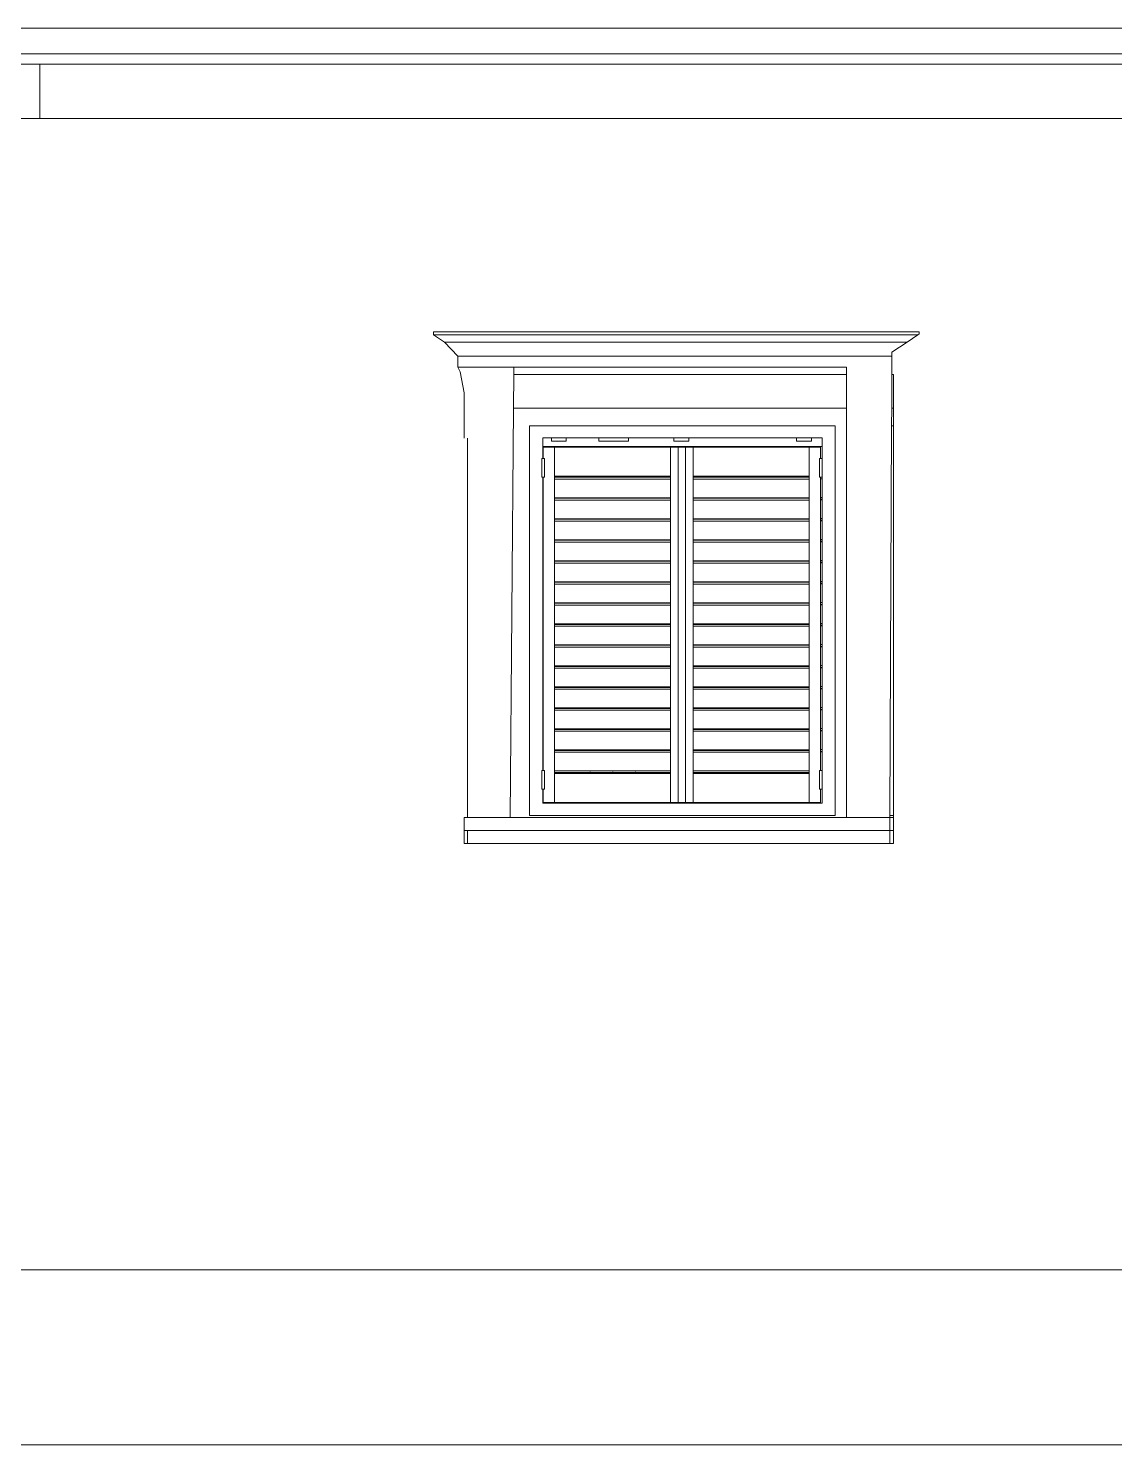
# Model space of a CAD drawing. Header units: inches. Extents: x 16.2 to 49.2, y 7.1 to 20.7.
# Drawn here: x 40.248 to 42.798, y 15.09 to 18.412 of the extents above; entities that cross this region are included whole.
import ezdxf

# ---------------------------------------------------------------- set-up
doc = ezdxf.new("R2010")
doc.units = ezdxf.units.IN
doc.header["$MEASUREMENT"] = 0
doc.layers.add('0inne_gulv', color=252, linetype='Continuous', lineweight=13)

# ---------------------------------------------------------------- blocks, each defined once
blk = doc.blocks.new('DEREK SMALL HOUSE rs')
for p, q in [((-7.2475, 0.7954), (2.212, 0.7954)), ((2.212, 0.7355), (-7.2475, 0.7355)), ((-5.8961, 0.7115), (-5.9494, 0.7115)), ((-5.8961, 0.5837), (-5.8961, 0.7115)), ((1.8259, 0.7115), (-5.8961, 0.7115)), ((-5.8961, 0.5837), (-5.9494, 0.5837)), ((1.8259, 0.5837), (-5.8961, 0.5837)), ((-3.8324, 0.0837), (-4.9723, 0.0837)), ((-4.9723, 0.0837), (-4.9723, 0.0766)), ((-4.9723, 0.0766), (-3.8355, 0.0766)), ((-4.9723, 0.0766), (-4.9462, 0.0596)), ((-3.8606, 0.0596), (-3.8355, 0.0766)), ((-3.8355, 0.0766), (-3.8324, 0.0786)), ((-3.8324, 0.0786), (-3.8324, 0.0837)), ((-4.9462, 0.0596), (-3.8606, 0.0596)), ((-4.9147, 0.0268), (-4.9462, 0.0596)), ((-3.8962, 0.0356), (-3.8606, 0.0596)), ((-3.8962, 0.0268), (-3.8962, 0.0356)), ((-4.9147, 0.0268), (-3.8962, 0.0268)), ((-4.9147, 0.0268), (-4.9147, 0.001)), ((-4.9147, 0.001), (-4.9095, -0.01)), ((-4.9147, 0.001), (-4.7833, 0.001)), ((-4.7833, 0.001), (-4.7834, -0.0163)), ((-4.7833, 0.001), (-4.0028, 0.001)), ((-4.0028, 0.001), (-4.0028, -0.0163)), ((-3.8962, 0.0268), (-3.8964, -0.0163)), ((-4.9095, -0.01), (-4.9003, -0.0597)), ((-4.7834, -0.0163), (-4.7841, -0.0955)), ((-4.0028, -0.0163), (-4.7834, -0.0163)), ((-4.0028, -0.0163), (-4.0028, -0.0955)), ((-3.8968, -0.0955), (-3.8964, -0.0163)), ((-3.8922, -0.0163), (-3.8964, -0.0163)), ((-3.8922, -0.0955), (-3.8922, -0.0163)), ((-4.9003, -0.0597), (-4.9003, -0.1661)), ((-4.7841, -0.0955), (-4.7923, -1.0551)), ((-4.7841, -0.0955), (-4.0028, -0.0955)), ((-4.0028, -1.0551), (-4.0028, -0.0955)), ((-3.897, -0.1365), (-3.8968, -0.0955)), ((-3.8922, -0.0955), (-3.8968, -0.0955)), ((-3.8922, -0.1365), (-3.8922, -0.0955)), ((-4.7471, -0.1365), (-4.7471, -1.0509)), ((-4.0295, -0.1365), (-4.7471, -0.1365)), ((-4.7151, -0.1649), (-4.6954, -0.1649)), ((-4.7151, -0.1649), (-4.7151, -0.1852)), ((-4.6606, -0.1649), (-4.6954, -0.1649)), ((-4.6954, -0.1726), (-4.6954, -0.1649)), ((-4.6606, -0.1649), (-4.5837, -0.1649)), ((-4.6606, -0.1649), (-4.6606, -0.1726)), ((-4.5837, -0.1649), (-4.5144, -0.1649)), ((-4.5837, -0.1726), (-4.5837, -0.1649)), ((-4.5144, -0.1649), (-4.4078, -0.1649)), ((-4.5144, -0.1726), (-4.5144, -0.1649)), ((-4.3729, -0.1649), (-4.4078, -0.1649)), ((-4.4078, -0.1726), (-4.4078, -0.1649)), ((-4.3729, -0.1649), (-4.1202, -0.1649)), ((-4.3729, -0.1649), (-4.3729, -0.1726)), ((-4.0853, -0.1649), (-4.1202, -0.1649)), ((-4.1202, -0.1726), (-4.1202, -0.1649)), ((-4.0853, -0.1649), (-4.0602, -0.1649)), ((-4.0853, -0.1649), (-4.0853, -0.1726)), ((-4.0602, -0.1852), (-4.0602, -0.1649)), ((-4.0295, -1.0509), (-4.0295, -0.1365)), ((-3.897, -0.1365), (-3.9012, -1.0509)), ((-3.897, -0.1365), (-3.8922, -0.1365)), ((-3.8922, -1.0509), (-3.8922, -0.1365)), ((-4.8922, -1.0551), (-4.8922, -0.1661)), ((-4.7151, -0.1852), (-4.7151, -0.2134)), ((-4.715, -0.1852), (-4.7151, -0.1852)), ((-4.6882, -0.1852), (-4.715, -0.1852)), ((-4.715, -0.1852), (-4.715, -0.1866)), ((-4.6882, -0.1866), (-4.715, -0.1866)), ((-4.715, -0.1866), (-4.715, -0.2134)), ((-4.6606, -0.1726), (-4.6954, -0.1726)), ((-4.6882, -0.1852), (-4.6882, -0.1866)), ((-4.6882, -0.1852), (-4.4161, -0.1852)), ((-4.4161, -0.1866), (-4.6882, -0.1866)), ((-4.6882, -0.1866), (-4.6882, -0.2549)), ((-4.5837, -0.1726), (-4.5144, -0.1726)), ((-4.3893, -0.1852), (-4.4161, -0.1852)), ((-4.4161, -0.1852), (-4.4161, -0.1866)), ((-4.4161, -0.1866), (-4.4161, -0.2549)), ((-4.3975, -0.1866), (-4.4161, -0.1866)), ((-4.3729, -0.1726), (-4.4078, -0.1726)), ((-4.3975, -1.0202), (-4.3975, -0.1866)), ((-4.3893, -0.1866), (-4.3975, -0.1866)), ((-4.3893, -0.1852), (-4.3893, -0.1866)), ((-4.3625, -0.1852), (-4.3893, -0.1852)), ((-4.3893, -0.1866), (-4.381, -0.1866)), ((-4.381, -1.0202), (-4.381, -0.1866)), ((-4.3625, -0.1866), (-4.381, -0.1866)), ((-4.3625, -0.1852), (-4.3625, -0.1866)), ((-4.3625, -0.1852), (-4.0903, -0.1852)), ((-4.0903, -0.1866), (-4.3625, -0.1866)), ((-4.3625, -0.1866), (-4.3625, -0.2549)), ((-4.0853, -0.1726), (-4.1202, -0.1726)), ((-4.0635, -0.1852), (-4.0903, -0.1852)), ((-4.0903, -0.1852), (-4.0903, -0.1866)), ((-4.0635, -0.1866), (-4.0903, -0.1866)), ((-4.0903, -0.1866), (-4.0903, -0.2549)), ((-4.0635, -0.1852), (-4.0635, -0.1866)), ((-4.0602, -0.1852), (-4.0635, -0.1852)), ((-4.0635, -0.2134), (-4.0635, -0.1866)), ((-4.0602, -0.2134), (-4.0602, -0.1852)), ((-4.7178, -0.2134), (-4.7178, -0.2569)), ((-4.7178, -0.2134), (-4.7151, -0.2134)), ((-4.715, -0.2134), (-4.7151, -0.2134)), ((-4.715, -0.2134), (-4.7116, -0.2134)), ((-4.7116, -0.2134), (-4.7116, -0.2569)), ((-4.0664, -0.2134), (-4.0664, -0.2569)), ((-4.0635, -0.2134), (-4.0664, -0.2134)), ((-4.0635, -0.2134), (-4.0602, -0.2134)), ((-4.0602, -0.2134), (-4.0602, -0.2563)), ((-4.7151, -0.2569), (-4.7178, -0.2569)), ((-4.7151, -0.2569), (-4.715, -0.2569)), ((-4.7151, -0.2569), (-4.7151, -0.2575)), ((-4.7151, -0.2575), (-4.715, -0.2575)), ((-4.7151, -0.2575), (-4.7151, -0.261)), ((-4.7151, -0.261), (-4.715, -0.261)), ((-4.7151, -0.261), (-4.7151, -0.3051)), ((-4.715, -0.2569), (-4.715, -0.2575)), ((-4.715, -0.2569), (-4.7116, -0.2569)), ((-4.715, -0.2575), (-4.715, -0.261)), ((-4.715, -0.261), (-4.715, -0.3051)), ((-4.6882, -0.2563), (-4.6882, -0.2549)), ((-4.6882, -0.2549), (-4.4161, -0.2549)), ((-4.6882, -0.2575), (-4.6882, -0.2563)), ((-4.6882, -0.2563), (-4.6045, -0.2563)), ((-4.6882, -0.2575), (-4.6045, -0.2575)), ((-4.6882, -0.2616), (-4.6882, -0.2575)), ((-4.4161, -0.2616), (-4.6882, -0.2616)), ((-4.6882, -0.3057), (-4.6882, -0.2616)), ((-4.6045, -0.2563), (-4.6045, -0.2575)), ((-4.6045, -0.2563), (-4.5512, -0.2563)), ((-4.5512, -0.2575), (-4.6045, -0.2575)), ((-4.6045, -0.2576), (-4.6045, -0.2577)), ((-4.5512, -0.2563), (-4.5512, -0.2575)), ((-4.5512, -0.2563), (-4.498, -0.2563)), ((-4.498, -0.2575), (-4.5512, -0.2575)), ((-4.5512, -0.2576), (-4.5512, -0.2577)), ((-4.498, -0.2563), (-4.498, -0.2575)), ((-4.498, -0.2563), (-4.4161, -0.2563)), ((-4.498, -0.2575), (-4.4161, -0.2575)), ((-4.498, -0.2576), (-4.498, -0.2577)), ((-4.4161, -0.2549), (-4.4161, -0.2563)), ((-4.4161, -0.2563), (-4.4161, -0.2575)), ((-4.4161, -0.2575), (-4.4161, -0.2616)), ((-4.4161, -0.2616), (-4.4161, -0.3057)), ((-4.3625, -0.2563), (-4.3625, -0.2549)), ((-4.3625, -0.2549), (-4.0903, -0.2549)), ((-4.3625, -0.2563), (-4.0903, -0.2563)), ((-4.3625, -0.2575), (-4.3625, -0.2563)), ((-4.0903, -0.2575), (-4.3625, -0.2575)), ((-4.3625, -0.2616), (-4.3625, -0.2575)), ((-4.0903, -0.2616), (-4.3625, -0.2616)), ((-4.3625, -0.3057), (-4.3625, -0.2616)), ((-4.0903, -0.2549), (-4.0903, -0.2563)), ((-4.0903, -0.2563), (-4.0903, -0.2575)), ((-4.0903, -0.2575), (-4.0903, -0.2616)), ((-4.0903, -0.2616), (-4.0903, -0.3057)), ((-4.0635, -0.2569), (-4.0664, -0.2569)), ((-4.0635, -0.2575), (-4.0635, -0.2569)), ((-4.0602, -0.2569), (-4.0635, -0.2569)), ((-4.0635, -0.2575), (-4.0602, -0.2575)), ((-4.0635, -0.261), (-4.0635, -0.2575)), ((-4.0635, -0.261), (-4.0602, -0.261)), ((-4.0635, -0.3051), (-4.0635, -0.261)), ((-4.0602, -0.2563), (-4.0606, -0.2563)), ((-4.0602, -0.2563), (-4.0602, -0.2569)), ((-4.0602, -0.2575), (-4.0602, -0.2569)), ((-4.0602, -0.261), (-4.0602, -0.2575)), ((-4.0602, -0.3051), (-4.0602, -0.261)), ((-4.7151, -0.3051), (-4.715, -0.3051)), ((-4.7151, -0.3051), (-4.7151, -0.3091)), ((-4.7151, -0.3091), (-4.715, -0.3091)), ((-4.7151, -0.3091), (-4.7151, -0.3102)), ((-4.7151, -0.3102), (-4.715, -0.3102)), ((-4.7151, -0.3102), (-4.7151, -0.3543)), ((-4.715, -0.3051), (-4.715, -0.3091)), ((-4.715, -0.3091), (-4.715, -0.3102)), ((-4.715, -0.3102), (-4.715, -0.3543)), ((-4.4161, -0.3057), (-4.6882, -0.3057)), ((-4.6882, -0.3068), (-4.6882, -0.3057)), ((-4.4161, -0.3068), (-4.6882, -0.3068)), ((-4.6882, -0.3109), (-4.6882, -0.3068)), ((-4.4161, -0.3109), (-4.6882, -0.3109)), ((-4.6882, -0.3549), (-4.6882, -0.3109)), ((-4.4161, -0.3068), (-4.4161, -0.3057)), ((-4.4161, -0.3068), (-4.4161, -0.3109)), ((-4.4161, -0.3109), (-4.4161, -0.3549)), ((-4.0903, -0.3057), (-4.3625, -0.3057)), ((-4.3625, -0.3068), (-4.3625, -0.3057)), ((-4.0903, -0.3068), (-4.3625, -0.3068)), ((-4.3625, -0.3109), (-4.3625, -0.3068)), ((-4.0903, -0.3109), (-4.3625, -0.3109)), ((-4.3625, -0.3549), (-4.3625, -0.3109)), ((-4.0903, -0.3068), (-4.0903, -0.3057)), ((-4.0903, -0.3068), (-4.0903, -0.3109)), ((-4.0903, -0.3109), (-4.0903, -0.3549)), ((-4.0635, -0.3051), (-4.0602, -0.3051)), ((-4.0635, -0.3091), (-4.0635, -0.3051)), ((-4.0635, -0.3091), (-4.0602, -0.3091)), ((-4.0635, -0.3102), (-4.0635, -0.3091)), ((-4.0635, -0.3102), (-4.0602, -0.3102)), ((-4.0635, -0.3543), (-4.0635, -0.3102)), ((-4.0602, -0.3091), (-4.0602, -0.3051)), ((-4.0602, -0.3102), (-4.0602, -0.3091)), ((-4.0602, -0.3543), (-4.0602, -0.3102)), ((-4.7151, -0.3543), (-4.715, -0.3543)), ((-4.7151, -0.3543), (-4.7151, -0.3584)), ((-4.7151, -0.3584), (-4.715, -0.3584)), ((-4.7151, -0.3584), (-4.7151, -0.3595)), ((-4.7151, -0.3595), (-4.715, -0.3595)), ((-4.7151, -0.3595), (-4.7151, -0.4036)), ((-4.715, -0.3543), (-4.715, -0.3584)), ((-4.715, -0.3584), (-4.715, -0.3595)), ((-4.715, -0.3595), (-4.715, -0.4036)), ((-4.4161, -0.3549), (-4.6882, -0.3549)), ((-4.6882, -0.356), (-4.6882, -0.3549)), ((-4.4161, -0.356), (-4.6882, -0.356)), ((-4.6882, -0.3601), (-4.6882, -0.356)), ((-4.4161, -0.3601), (-4.6882, -0.3601)), ((-4.6882, -0.4042), (-4.6882, -0.3601)), ((-4.4161, -0.356), (-4.4161, -0.3549)), ((-4.4161, -0.356), (-4.4161, -0.3601)), ((-4.4161, -0.3601), (-4.4161, -0.4042)), ((-4.0903, -0.3549), (-4.3625, -0.3549)), ((-4.3625, -0.356), (-4.3625, -0.3549)), ((-4.0903, -0.356), (-4.3625, -0.356)), ((-4.3625, -0.3601), (-4.3625, -0.356)), ((-4.0903, -0.3601), (-4.3625, -0.3601)), ((-4.3625, -0.4042), (-4.3625, -0.3601)), ((-4.0903, -0.356), (-4.0903, -0.3549)), ((-4.0903, -0.356), (-4.0903, -0.3601)), ((-4.0903, -0.3601), (-4.0903, -0.4042)), ((-4.0635, -0.3543), (-4.0602, -0.3543)), ((-4.0635, -0.3584), (-4.0635, -0.3543)), ((-4.0635, -0.3584), (-4.0602, -0.3584)), ((-4.0635, -0.3595), (-4.0635, -0.3584)), ((-4.0635, -0.3595), (-4.0602, -0.3595)), ((-4.0635, -0.4036), (-4.0635, -0.3595)), ((-4.0602, -0.3584), (-4.0602, -0.3543)), ((-4.0602, -0.3595), (-4.0602, -0.3584)), ((-4.0602, -0.4036), (-4.0602, -0.3595)), ((-4.7151, -0.4036), (-4.715, -0.4036)), ((-4.7151, -0.4036), (-4.7151, -0.4077)), ((-4.7151, -0.4077), (-4.715, -0.4077)), ((-4.7151, -0.4077), (-4.7151, -0.4088)), ((-4.7151, -0.4088), (-4.715, -0.4088)), ((-4.7151, -0.4088), (-4.7151, -0.4528)), ((-4.715, -0.4036), (-4.715, -0.4077)), ((-4.715, -0.4077), (-4.715, -0.4088)), ((-4.715, -0.4088), (-4.715, -0.4528)), ((-4.4161, -0.4042), (-4.6882, -0.4042)), ((-4.6882, -0.4053), (-4.6882, -0.4042)), ((-4.4161, -0.4053), (-4.6882, -0.4053)), ((-4.6882, -0.4094), (-4.6882, -0.4053)), ((-4.4161, -0.4094), (-4.6882, -0.4094)), ((-4.6882, -0.4535), (-4.6882, -0.4094)), ((-4.4161, -0.4053), (-4.4161, -0.4042)), ((-4.4161, -0.4053), (-4.4161, -0.4094)), ((-4.4161, -0.4094), (-4.4161, -0.4535)), ((-4.0903, -0.4042), (-4.3625, -0.4042)), ((-4.3625, -0.4053), (-4.3625, -0.4042)), ((-4.0903, -0.4053), (-4.3625, -0.4053)), ((-4.3625, -0.4094), (-4.3625, -0.4053)), ((-4.0903, -0.4094), (-4.3625, -0.4094)), ((-4.3625, -0.4535), (-4.3625, -0.4094)), ((-4.0903, -0.4053), (-4.0903, -0.4042)), ((-4.0903, -0.4053), (-4.0903, -0.4094)), ((-4.0903, -0.4094), (-4.0903, -0.4535)), ((-4.0635, -0.4036), (-4.0602, -0.4036)), ((-4.0635, -0.4077), (-4.0635, -0.4036)), ((-4.0635, -0.4077), (-4.0602, -0.4077)), ((-4.0635, -0.4088), (-4.0635, -0.4077)), ((-4.0635, -0.4088), (-4.0602, -0.4088)), ((-4.0635, -0.4528), (-4.0635, -0.4088)), ((-4.0602, -0.4077), (-4.0602, -0.4036)), ((-4.0602, -0.4088), (-4.0602, -0.4077)), ((-4.0602, -0.4528), (-4.0602, -0.4088)), ((-4.7151, -0.4528), (-4.715, -0.4528)), ((-4.7151, -0.4528), (-4.7151, -0.4569)), ((-4.7151, -0.4569), (-4.715, -0.4569)), ((-4.7151, -0.4569), (-4.7151, -0.458)), ((-4.7151, -0.458), (-4.715, -0.458)), ((-4.7151, -0.458), (-4.7151, -0.5021)), ((-4.715, -0.4528), (-4.715, -0.4569)), ((-4.715, -0.4569), (-4.715, -0.458)), ((-4.715, -0.458), (-4.715, -0.5021)), ((-4.4161, -0.4535), (-4.6882, -0.4535)), ((-4.6882, -0.4546), (-4.6882, -0.4535)), ((-4.4161, -0.4546), (-4.6882, -0.4546)), ((-4.6882, -0.4586), (-4.6882, -0.4546)), ((-4.4161, -0.4586), (-4.6882, -0.4586)), ((-4.6882, -0.5027), (-4.6882, -0.4586)), ((-4.4161, -0.4546), (-4.4161, -0.4535)), ((-4.4161, -0.4546), (-4.4161, -0.4586)), ((-4.4161, -0.4586), (-4.4161, -0.5027)), ((-4.0903, -0.4535), (-4.3625, -0.4535)), ((-4.3625, -0.4546), (-4.3625, -0.4535)), ((-4.0903, -0.4546), (-4.3625, -0.4546)), ((-4.3625, -0.4586), (-4.3625, -0.4546)), ((-4.0903, -0.4586), (-4.3625, -0.4586)), ((-4.3625, -0.5027), (-4.3625, -0.4586)), ((-4.0903, -0.4546), (-4.0903, -0.4535)), ((-4.0903, -0.4546), (-4.0903, -0.4586)), ((-4.0903, -0.4586), (-4.0903, -0.5027)), ((-4.0635, -0.4528), (-4.0602, -0.4528)), ((-4.0635, -0.4569), (-4.0635, -0.4528)), ((-4.0635, -0.4569), (-4.0602, -0.4569)), ((-4.0635, -0.458), (-4.0635, -0.4569)), ((-4.0635, -0.458), (-4.0602, -0.458)), ((-4.0635, -0.5021), (-4.0635, -0.458)), ((-4.0602, -0.4569), (-4.0602, -0.4528)), ((-4.0602, -0.458), (-4.0602, -0.4569)), ((-4.0602, -0.5021), (-4.0602, -0.458)), ((-4.7151, -0.5021), (-4.715, -0.5021)), ((-4.7151, -0.5021), (-4.7151, -0.5062)), ((-4.7151, -0.5062), (-4.715, -0.5062)), ((-4.7151, -0.5062), (-4.7151, -0.5073)), ((-4.7151, -0.5073), (-4.715, -0.5073)), ((-4.7151, -0.5073), (-4.7151, -0.5514)), ((-4.715, -0.5021), (-4.715, -0.5062)), ((-4.715, -0.5062), (-4.715, -0.5073)), ((-4.715, -0.5073), (-4.715, -0.5514)), ((-4.4161, -0.5027), (-4.6882, -0.5027)), ((-4.6882, -0.5038), (-4.6882, -0.5027)), ((-4.4161, -0.5038), (-4.6882, -0.5038)), ((-4.6882, -0.5079), (-4.6882, -0.5038)), ((-4.4161, -0.5079), (-4.6882, -0.5079)), ((-4.6882, -0.552), (-4.6882, -0.5079)), ((-4.4161, -0.5038), (-4.4161, -0.5027)), ((-4.4161, -0.5038), (-4.4161, -0.5079)), ((-4.4161, -0.5079), (-4.4161, -0.552)), ((-4.0903, -0.5027), (-4.3625, -0.5027)), ((-4.3625, -0.5038), (-4.3625, -0.5027)), ((-4.0903, -0.5038), (-4.3625, -0.5038)), ((-4.3625, -0.5079), (-4.3625, -0.5038)), ((-4.0903, -0.5079), (-4.3625, -0.5079)), ((-4.3625, -0.552), (-4.3625, -0.5079)), ((-4.0903, -0.5038), (-4.0903, -0.5027)), ((-4.0903, -0.5038), (-4.0903, -0.5079)), ((-4.0903, -0.5079), (-4.0903, -0.552)), ((-4.0635, -0.5021), (-4.0602, -0.5021)), ((-4.0635, -0.5062), (-4.0635, -0.5021)), ((-4.0635, -0.5062), (-4.0602, -0.5062)), ((-4.0635, -0.5073), (-4.0635, -0.5062)), ((-4.0635, -0.5073), (-4.0602, -0.5073)), ((-4.0635, -0.5514), (-4.0635, -0.5073)), ((-4.0602, -0.5062), (-4.0602, -0.5021)), ((-4.0602, -0.5073), (-4.0602, -0.5062)), ((-4.0602, -0.5514), (-4.0602, -0.5073)), ((-4.7151, -0.5514), (-4.715, -0.5514)), ((-4.7151, -0.5514), (-4.7151, -0.5555)), ((-4.7151, -0.5555), (-4.715, -0.5555)), ((-4.7151, -0.5555), (-4.7151, -0.5566)), ((-4.7151, -0.5566), (-4.715, -0.5566)), ((-4.7151, -0.5566), (-4.7151, -0.6006)), ((-4.715, -0.5514), (-4.715, -0.5555)), ((-4.715, -0.5555), (-4.715, -0.5566)), ((-4.715, -0.5566), (-4.715, -0.6006)), ((-4.4161, -0.552), (-4.6882, -0.552)), ((-4.6882, -0.5531), (-4.6882, -0.552)), ((-4.4161, -0.5531), (-4.6882, -0.5531)), ((-4.6882, -0.5572), (-4.6882, -0.5531)), ((-4.4161, -0.5572), (-4.6882, -0.5572)), ((-4.6882, -0.6013), (-4.6882, -0.5572)), ((-4.4161, -0.5531), (-4.4161, -0.552)), ((-4.4161, -0.5531), (-4.4161, -0.5572)), ((-4.4161, -0.5572), (-4.4161, -0.6013)), ((-4.0903, -0.552), (-4.3625, -0.552)), ((-4.3625, -0.5531), (-4.3625, -0.552)), ((-4.0903, -0.5531), (-4.3625, -0.5531)), ((-4.3625, -0.5572), (-4.3625, -0.5531)), ((-4.0903, -0.5572), (-4.3625, -0.5572)), ((-4.3625, -0.6013), (-4.3625, -0.5572)), ((-4.0903, -0.5531), (-4.0903, -0.552)), ((-4.0903, -0.5531), (-4.0903, -0.5572)), ((-4.0903, -0.5572), (-4.0903, -0.6013)), ((-4.0635, -0.5514), (-4.0602, -0.5514)), ((-4.0635, -0.5555), (-4.0635, -0.5514)), ((-4.0635, -0.5555), (-4.0602, -0.5555)), ((-4.0635, -0.5566), (-4.0635, -0.5555)), ((-4.0635, -0.5566), (-4.0602, -0.5566)), ((-4.0635, -0.6006), (-4.0635, -0.5566)), ((-4.0602, -0.5555), (-4.0602, -0.5514)), ((-4.0602, -0.5566), (-4.0602, -0.5555)), ((-4.0602, -0.6006), (-4.0602, -0.5566)), ((-4.7151, -0.6006), (-4.715, -0.6006)), ((-4.7151, -0.6006), (-4.7151, -0.6047)), ((-4.7151, -0.6047), (-4.715, -0.6047)), ((-4.7151, -0.6047), (-4.7151, -0.6058)), ((-4.7151, -0.6058), (-4.715, -0.6058)), ((-4.7151, -0.6058), (-4.7151, -0.6499)), ((-4.715, -0.6006), (-4.715, -0.6047)), ((-4.715, -0.6047), (-4.715, -0.6058)), ((-4.715, -0.6058), (-4.715, -0.6499)), ((-4.4161, -0.6013), (-4.6882, -0.6013)), ((-4.6882, -0.6024), (-4.6882, -0.6013)), ((-4.4161, -0.6024), (-4.6882, -0.6024)), ((-4.6882, -0.6064), (-4.6882, -0.6024)), ((-4.4161, -0.6064), (-4.6882, -0.6064)), ((-4.6882, -0.6505), (-4.6882, -0.6064)), ((-4.4161, -0.6024), (-4.4161, -0.6013)), ((-4.4161, -0.6024), (-4.4161, -0.6064)), ((-4.4161, -0.6064), (-4.4161, -0.6505)), ((-4.0903, -0.6013), (-4.3625, -0.6013)), ((-4.3625, -0.6024), (-4.3625, -0.6013)), ((-4.0903, -0.6024), (-4.3625, -0.6024)), ((-4.3625, -0.6064), (-4.3625, -0.6024)), ((-4.0903, -0.6064), (-4.3625, -0.6064)), ((-4.3625, -0.6505), (-4.3625, -0.6064)), ((-4.0903, -0.6024), (-4.0903, -0.6013)), ((-4.0903, -0.6024), (-4.0903, -0.6064)), ((-4.0903, -0.6064), (-4.0903, -0.6505)), ((-4.0635, -0.6006), (-4.0602, -0.6006)), ((-4.0635, -0.6047), (-4.0635, -0.6006)), ((-4.0635, -0.6047), (-4.0602, -0.6047)), ((-4.0635, -0.6058), (-4.0635, -0.6047)), ((-4.0635, -0.6058), (-4.0602, -0.6058)), ((-4.0635, -0.6499), (-4.0635, -0.6058)), ((-4.0602, -0.6047), (-4.0602, -0.6006)), ((-4.0602, -0.6058), (-4.0602, -0.6047)), ((-4.0602, -0.6499), (-4.0602, -0.6058)), ((-4.7151, -0.6499), (-4.715, -0.6499)), ((-4.7151, -0.6499), (-4.7151, -0.654)), ((-4.7151, -0.654), (-4.715, -0.654)), ((-4.7151, -0.654), (-4.7151, -0.6551)), ((-4.7151, -0.6551), (-4.715, -0.6551)), ((-4.7151, -0.6551), (-4.7151, -0.6992)), ((-4.715, -0.6499), (-4.715, -0.654)), ((-4.715, -0.654), (-4.715, -0.6551)), ((-4.715, -0.6551), (-4.715, -0.6992)), ((-4.4161, -0.6505), (-4.6882, -0.6505)), ((-4.6882, -0.6516), (-4.6882, -0.6505)), ((-4.4161, -0.6516), (-4.6882, -0.6516)), ((-4.6882, -0.6557), (-4.6882, -0.6516)), ((-4.4161, -0.6557), (-4.6882, -0.6557)), ((-4.6882, -0.6998), (-4.6882, -0.6557)), ((-4.4161, -0.6516), (-4.4161, -0.6505)), ((-4.4161, -0.6516), (-4.4161, -0.6557)), ((-4.4161, -0.6557), (-4.4161, -0.6998)), ((-4.0903, -0.6505), (-4.3625, -0.6505)), ((-4.3625, -0.6516), (-4.3625, -0.6505)), ((-4.0903, -0.6516), (-4.3625, -0.6516)), ((-4.3625, -0.6557), (-4.3625, -0.6516)), ((-4.0903, -0.6557), (-4.3625, -0.6557)), ((-4.3625, -0.6998), (-4.3625, -0.6557)), ((-4.0903, -0.6516), (-4.0903, -0.6505)), ((-4.0903, -0.6516), (-4.0903, -0.6557)), ((-4.0903, -0.6557), (-4.0903, -0.6998)), ((-4.0635, -0.6499), (-4.0602, -0.6499)), ((-4.0635, -0.654), (-4.0635, -0.6499)), ((-4.0635, -0.654), (-4.0602, -0.654)), ((-4.0635, -0.6551), (-4.0635, -0.654)), ((-4.0635, -0.6551), (-4.0602, -0.6551)), ((-4.0635, -0.6992), (-4.0635, -0.6551)), ((-4.0602, -0.654), (-4.0602, -0.6499)), ((-4.0602, -0.6551), (-4.0602, -0.654)), ((-4.0602, -0.6992), (-4.0602, -0.6551)), ((-4.7151, -0.6992), (-4.715, -0.6992)), ((-4.7151, -0.6992), (-4.7151, -0.7033)), ((-4.7151, -0.7033), (-4.715, -0.7033)), ((-4.7151, -0.7033), (-4.7151, -0.7044)), ((-4.7151, -0.7044), (-4.715, -0.7044)), ((-4.7151, -0.7044), (-4.7151, -0.7484)), ((-4.715, -0.6992), (-4.715, -0.7033)), ((-4.715, -0.7033), (-4.715, -0.7044)), ((-4.715, -0.7044), (-4.715, -0.7484)), ((-4.4161, -0.6998), (-4.6882, -0.6998)), ((-4.6882, -0.7009), (-4.6882, -0.6998)), ((-4.4161, -0.7009), (-4.6882, -0.7009)), ((-4.6882, -0.705), (-4.6882, -0.7009)), ((-4.4161, -0.705), (-4.6882, -0.705)), ((-4.6882, -0.7491), (-4.6882, -0.705)), ((-4.4161, -0.7009), (-4.4161, -0.6998)), ((-4.4161, -0.7009), (-4.4161, -0.705)), ((-4.4161, -0.705), (-4.4161, -0.7491)), ((-4.0903, -0.6998), (-4.3625, -0.6998)), ((-4.3625, -0.7009), (-4.3625, -0.6998)), ((-4.0903, -0.7009), (-4.3625, -0.7009)), ((-4.3625, -0.705), (-4.3625, -0.7009)), ((-4.0903, -0.705), (-4.3625, -0.705)), ((-4.3625, -0.7491), (-4.3625, -0.705)), ((-4.0903, -0.7009), (-4.0903, -0.6998)), ((-4.0903, -0.7009), (-4.0903, -0.705)), ((-4.0903, -0.705), (-4.0903, -0.7491)), ((-4.0635, -0.6992), (-4.0602, -0.6992)), ((-4.0635, -0.7033), (-4.0635, -0.6992)), ((-4.0635, -0.7033), (-4.0602, -0.7033)), ((-4.0635, -0.7044), (-4.0635, -0.7033)), ((-4.0635, -0.7044), (-4.0602, -0.7044)), ((-4.0635, -0.7484), (-4.0635, -0.7044)), ((-4.0602, -0.7033), (-4.0602, -0.6992)), ((-4.0602, -0.7044), (-4.0602, -0.7033)), ((-4.0602, -0.7484), (-4.0602, -0.7044)), ((-4.7151, -0.7484), (-4.715, -0.7484)), ((-4.7151, -0.7484), (-4.7151, -0.7525)), ((-4.7151, -0.7525), (-4.715, -0.7525)), ((-4.7151, -0.7525), (-4.7151, -0.7536)), ((-4.7151, -0.7536), (-4.715, -0.7536)), ((-4.7151, -0.7536), (-4.7151, -0.7977)), ((-4.715, -0.7484), (-4.715, -0.7525)), ((-4.715, -0.7525), (-4.715, -0.7536)), ((-4.715, -0.7536), (-4.715, -0.7977)), ((-4.4161, -0.7491), (-4.6882, -0.7491)), ((-4.6882, -0.7502), (-4.6882, -0.7491)), ((-4.4161, -0.7502), (-4.6882, -0.7502)), ((-4.6882, -0.7542), (-4.6882, -0.7502)), ((-4.4161, -0.7542), (-4.6882, -0.7542)), ((-4.6882, -0.7983), (-4.6882, -0.7542)), ((-4.4161, -0.7502), (-4.4161, -0.7491)), ((-4.4161, -0.7502), (-4.4161, -0.7542)), ((-4.4161, -0.7542), (-4.4161, -0.7983)), ((-4.0903, -0.7491), (-4.3625, -0.7491)), ((-4.3625, -0.7502), (-4.3625, -0.7491)), ((-4.0903, -0.7502), (-4.3625, -0.7502)), ((-4.3625, -0.7542), (-4.3625, -0.7502)), ((-4.0903, -0.7542), (-4.3625, -0.7542)), ((-4.3625, -0.7983), (-4.3625, -0.7542)), ((-4.0903, -0.7502), (-4.0903, -0.7491)), ((-4.0903, -0.7502), (-4.0903, -0.7542)), ((-4.0903, -0.7542), (-4.0903, -0.7983)), ((-4.0635, -0.7484), (-4.0602, -0.7484)), ((-4.0635, -0.7525), (-4.0635, -0.7484)), ((-4.0635, -0.7525), (-4.0602, -0.7525)), ((-4.0635, -0.7536), (-4.0635, -0.7525)), ((-4.0635, -0.7536), (-4.0602, -0.7536)), ((-4.0635, -0.7977), (-4.0635, -0.7536)), ((-4.0602, -0.7525), (-4.0602, -0.7484)), ((-4.0602, -0.7536), (-4.0602, -0.7525)), ((-4.0602, -0.7977), (-4.0602, -0.7536)), ((-4.7151, -0.7977), (-4.715, -0.7977)), ((-4.7151, -0.7977), (-4.7151, -0.8018)), ((-4.7151, -0.8018), (-4.715, -0.8018)), ((-4.7151, -0.8018), (-4.7151, -0.8029)), ((-4.7151, -0.8029), (-4.715, -0.8029)), ((-4.7151, -0.8029), (-4.7151, -0.847)), ((-4.715, -0.7977), (-4.715, -0.8018)), ((-4.715, -0.8018), (-4.715, -0.8029)), ((-4.715, -0.8029), (-4.715, -0.847)), ((-4.4161, -0.7983), (-4.6882, -0.7983)), ((-4.6882, -0.7994), (-4.6882, -0.7983)), ((-4.4161, -0.7994), (-4.6882, -0.7994)), ((-4.6882, -0.8035), (-4.6882, -0.7994)), ((-4.4161, -0.8035), (-4.6882, -0.8035)), ((-4.6882, -0.8476), (-4.6882, -0.8035)), ((-4.4161, -0.7994), (-4.4161, -0.7983)), ((-4.4161, -0.7994), (-4.4161, -0.8035)), ((-4.4161, -0.8035), (-4.4161, -0.8476)), ((-4.0903, -0.7983), (-4.3625, -0.7983)), ((-4.3625, -0.7994), (-4.3625, -0.7983)), ((-4.0903, -0.7994), (-4.3625, -0.7994)), ((-4.3625, -0.8035), (-4.3625, -0.7994)), ((-4.0903, -0.8035), (-4.3625, -0.8035)), ((-4.3625, -0.8476), (-4.3625, -0.8035)), ((-4.0903, -0.7994), (-4.0903, -0.7983)), ((-4.0903, -0.7994), (-4.0903, -0.8035)), ((-4.0903, -0.8035), (-4.0903, -0.8476)), ((-4.0635, -0.7977), (-4.0602, -0.7977)), ((-4.0635, -0.8018), (-4.0635, -0.7977)), ((-4.0635, -0.8018), (-4.0602, -0.8018)), ((-4.0635, -0.8029), (-4.0635, -0.8018)), ((-4.0635, -0.8029), (-4.0602, -0.8029)), ((-4.0635, -0.847), (-4.0635, -0.8029)), ((-4.0602, -0.8018), (-4.0602, -0.7977)), ((-4.0602, -0.8029), (-4.0602, -0.8018)), ((-4.0602, -0.847), (-4.0602, -0.8029)), ((-4.7151, -0.847), (-4.715, -0.847)), ((-4.7151, -0.847), (-4.7151, -0.8511)), ((-4.7151, -0.8511), (-4.715, -0.8511)), ((-4.7151, -0.8511), (-4.7151, -0.8522)), ((-4.7151, -0.8522), (-4.715, -0.8522)), ((-4.7151, -0.8522), (-4.7151, -0.8962)), ((-4.715, -0.847), (-4.715, -0.8511)), ((-4.715, -0.8511), (-4.715, -0.8522)), ((-4.715, -0.8522), (-4.715, -0.8962)), ((-4.4161, -0.8476), (-4.6882, -0.8476)), ((-4.6882, -0.8487), (-4.6882, -0.8476)), ((-4.4161, -0.8487), (-4.6882, -0.8487)), ((-4.6882, -0.8528), (-4.6882, -0.8487)), ((-4.4161, -0.8528), (-4.6882, -0.8528)), ((-4.6882, -0.8969), (-4.6882, -0.8528)), ((-4.4161, -0.8487), (-4.4161, -0.8476)), ((-4.4161, -0.8487), (-4.4161, -0.8528)), ((-4.4161, -0.8969), (-4.4161, -0.8528)), ((-4.0903, -0.8476), (-4.3625, -0.8476)), ((-4.3625, -0.8487), (-4.3625, -0.8476)), ((-4.0903, -0.8487), (-4.3625, -0.8487)), ((-4.3625, -0.8528), (-4.3625, -0.8487)), ((-4.0903, -0.8528), (-4.3625, -0.8528)), ((-4.3625, -0.8969), (-4.3625, -0.8528)), ((-4.0903, -0.8487), (-4.0903, -0.8476)), ((-4.0903, -0.8487), (-4.0903, -0.8528)), ((-4.0903, -0.8969), (-4.0903, -0.8528)), ((-4.0635, -0.847), (-4.0602, -0.847)), ((-4.0635, -0.8511), (-4.0635, -0.847)), ((-4.0635, -0.8511), (-4.0602, -0.8511)), ((-4.0635, -0.8522), (-4.0635, -0.8511)), ((-4.0635, -0.8522), (-4.0602, -0.8522)), ((-4.0635, -0.8962), (-4.0635, -0.8522)), ((-4.0602, -0.8511), (-4.0602, -0.847)), ((-4.0602, -0.8522), (-4.0602, -0.8511)), ((-4.0602, -0.8962), (-4.0602, -0.8522)), ((-4.7151, -0.8962), (-4.715, -0.8962)), ((-4.7151, -0.8962), (-4.7151, -0.9003)), ((-4.715, -0.8962), (-4.715, -0.9003)), ((-4.0635, -0.8962), (-4.0602, -0.8962)), ((-4.0635, -0.9003), (-4.0635, -0.8962)), ((-4.0602, -0.9003), (-4.0602, -0.8962)), ((-4.7151, -0.9003), (-4.715, -0.9003)), ((-4.7151, -0.9003), (-4.7151, -0.9014)), ((-4.7151, -0.9014), (-4.715, -0.9014)), ((-4.7151, -0.9014), (-4.7151, -0.9454)), ((-4.715, -0.9003), (-4.715, -0.9014)), ((-4.715, -0.9014), (-4.715, -0.9454)), ((-4.4161, -0.8969), (-4.6882, -0.8969)), ((-4.6882, -0.898), (-4.6882, -0.8969)), ((-4.4161, -0.898), (-4.6882, -0.898)), ((-4.6882, -0.902), (-4.6882, -0.898)), ((-4.4161, -0.902), (-4.6882, -0.902)), ((-4.6882, -0.9461), (-4.6882, -0.902)), ((-4.4161, -0.898), (-4.4161, -0.8969)), ((-4.4161, -0.898), (-4.4161, -0.902)), ((-4.4161, -0.9461), (-4.4161, -0.902)), ((-4.0903, -0.8969), (-4.3625, -0.8969)), ((-4.3625, -0.898), (-4.3625, -0.8969)), ((-4.0903, -0.898), (-4.3625, -0.898)), ((-4.3625, -0.902), (-4.3625, -0.898)), ((-4.0903, -0.902), (-4.3625, -0.902)), ((-4.3625, -0.9461), (-4.3625, -0.902)), ((-4.0903, -0.898), (-4.0903, -0.8969)), ((-4.0903, -0.898), (-4.0903, -0.902)), ((-4.0903, -0.9461), (-4.0903, -0.902)), ((-4.0635, -0.9003), (-4.0602, -0.9003)), ((-4.0635, -0.9014), (-4.0635, -0.9003)), ((-4.0635, -0.9014), (-4.0602, -0.9014)), ((-4.0635, -0.9454), (-4.0635, -0.9014)), ((-4.0602, -0.9014), (-4.0602, -0.9003)), ((-4.0602, -0.9454), (-4.0602, -0.9014)), ((-4.7178, -0.9454), (-4.7178, -0.9888)), ((-4.7178, -0.9454), (-4.7151, -0.9454)), ((-4.715, -0.9454), (-4.7151, -0.9454)), ((-4.715, -0.9454), (-4.7116, -0.9454)), ((-4.7116, -0.9454), (-4.7116, -0.9888)), ((-4.4161, -0.9461), (-4.6882, -0.9461)), ((-4.6882, -0.9496), (-4.6882, -0.9461)), ((-4.6882, -0.9496), (-4.6045, -0.9496)), ((-4.6882, -0.9505), (-4.6882, -0.9496)), ((-4.6045, -0.9505), (-4.6882, -0.9505)), ((-4.6882, -0.9519), (-4.6882, -0.9505)), ((-4.4161, -0.9519), (-4.6882, -0.9519)), ((-4.6882, -0.9519), (-4.6882, -1.0202)), ((-4.6045, -0.9489), (-4.6045, -0.9486)), ((-4.6045, -0.9496), (-4.6045, -0.9494)), ((-4.5512, -0.9496), (-4.6045, -0.9496)), ((-4.6045, -0.9496), (-4.6045, -0.9505)), ((-4.6045, -0.9505), (-4.5512, -0.9505)), ((-4.5512, -0.9486), (-4.5512, -0.9489)), ((-4.5512, -0.9494), (-4.5512, -0.9496)), ((-4.5512, -0.9496), (-4.5512, -0.9505)), ((-4.498, -0.9496), (-4.5512, -0.9496)), ((-4.5512, -0.9505), (-4.498, -0.9505)), ((-4.498, -0.9486), (-4.498, -0.9489)), ((-4.498, -0.9496), (-4.498, -0.9494)), ((-4.498, -0.9496), (-4.4161, -0.9496)), ((-4.498, -0.9496), (-4.498, -0.9505)), ((-4.4161, -0.9505), (-4.498, -0.9505)), ((-4.4161, -0.9461), (-4.4161, -0.9496)), ((-4.4161, -0.9496), (-4.4161, -0.9505)), ((-4.4161, -0.9505), (-4.4161, -0.9519)), ((-4.4161, -0.9519), (-4.4161, -1.0202)), ((-4.0903, -0.9461), (-4.3625, -0.9461)), ((-4.3625, -0.9496), (-4.3625, -0.9461)), ((-4.0903, -0.9496), (-4.3625, -0.9496)), ((-4.3625, -0.9505), (-4.3625, -0.9496)), ((-4.3625, -0.9505), (-4.0903, -0.9505)), ((-4.3625, -0.9519), (-4.3625, -0.9505)), ((-4.0903, -0.9519), (-4.3625, -0.9519)), ((-4.3625, -0.9519), (-4.3625, -1.0202)), ((-4.0903, -0.9461), (-4.0903, -0.9496)), ((-4.0903, -0.9496), (-4.0903, -0.9505)), ((-4.0903, -0.9505), (-4.0903, -0.9519)), ((-4.0903, -0.9519), (-4.0903, -1.0202)), ((-4.0664, -0.9454), (-4.0664, -0.9888)), ((-4.0635, -0.9454), (-4.0664, -0.9454)), ((-4.0635, -0.9454), (-4.0602, -0.9454)), ((-4.0606, -0.9455), (-4.0602, -0.9455)), ((-4.0606, -0.9496), (-4.0602, -0.9496)), ((-4.0602, -0.9505), (-4.0606, -0.9505)), ((-4.0602, -0.9454), (-4.0602, -0.9455)), ((-4.0602, -0.9455), (-4.0602, -0.9496)), ((-4.0602, -0.9496), (-4.0602, -0.9505)), ((-4.0602, -0.9505), (-4.0602, -0.9888)), ((-4.7151, -0.9888), (-4.7178, -0.9888)), ((-4.7151, -0.9888), (-4.7151, -1.0216)), ((-4.7151, -0.9888), (-4.715, -0.9888)), ((-4.715, -0.9888), (-4.715, -1.0202)), ((-4.715, -0.9888), (-4.7116, -0.9888)), ((-4.0635, -0.9888), (-4.0664, -0.9888)), ((-4.0635, -1.0202), (-4.0635, -0.9888)), ((-4.0602, -0.9888), (-4.0635, -0.9888)), ((-4.0602, -1.0216), (-4.0602, -0.9888)), ((-4.715, -1.0216), (-4.7151, -1.0216)), ((-4.715, -1.0202), (-4.6882, -1.0202)), ((-4.715, -1.0202), (-4.715, -1.0216)), ((-4.6882, -1.0216), (-4.715, -1.0216)), ((-4.6882, -1.0216), (-4.6882, -1.0202)), ((-4.6882, -1.0202), (-4.4161, -1.0202)), ((-4.6882, -1.0216), (-4.4161, -1.0216)), ((-4.4161, -1.0202), (-4.4161, -1.0216)), ((-4.4161, -1.0202), (-4.3975, -1.0202)), ((-4.3893, -1.0216), (-4.4161, -1.0216)), ((-4.3975, -1.0202), (-4.3893, -1.0202)), ((-4.3893, -1.0202), (-4.3893, -1.0216)), ((-4.381, -1.0202), (-4.3893, -1.0202)), ((-4.3625, -1.0216), (-4.3893, -1.0216)), ((-4.381, -1.0202), (-4.3625, -1.0202)), ((-4.3625, -1.0202), (-4.3625, -1.0216)), ((-4.3625, -1.0202), (-4.0903, -1.0202)), ((-4.3625, -1.0216), (-4.0903, -1.0216)), ((-4.0903, -1.0202), (-4.0903, -1.0216)), ((-4.0903, -1.0202), (-4.0635, -1.0202)), ((-4.0635, -1.0216), (-4.0903, -1.0216)), ((-4.0635, -1.0202), (-4.0635, -1.0216)), ((-4.0602, -1.0216), (-4.0635, -1.0216)), ((-4.9003, -1.0551), (-4.9003, -1.0857)), ((-4.9003, -1.0551), (-4.8922, -1.0551)), ((-4.8922, -1.0551), (-4.7923, -1.0551)), ((-4.7923, -1.0551), (-4.0028, -1.0551)), ((-4.7471, -1.0509), (-4.0295, -1.0509)), ((-4.0028, -1.0551), (-3.9012, -1.0551)), ((-3.9014, -1.0857), (-3.9012, -1.0551)), ((-3.8922, -1.0509), (-3.9012, -1.0509)), ((-3.9012, -1.0551), (-3.9012, -1.0509)), ((-3.8922, -1.0551), (-3.9012, -1.0551)), ((-3.8922, -1.0551), (-3.8922, -1.0509)), ((-3.8922, -1.0857), (-3.8922, -1.0551)), ((-4.9003, -1.0857), (-4.9003, -1.1163)), ((-4.9003, -1.0857), (-4.8922, -1.0857)), ((-4.8922, -1.1163), (-4.8922, -1.0857)), ((-4.8922, -1.0857), (-3.9014, -1.0857)), ((-3.9015, -1.1163), (-3.9014, -1.0857)), ((-3.8922, -1.0857), (-3.9014, -1.0857)), ((-3.8922, -1.1163), (-3.8922, -1.0857)), ((-4.9003, -1.1163), (-4.8922, -1.1163)), ((-3.9015, -1.1163), (-4.8922, -1.1163)), ((-3.8922, -1.1163), (-3.9015, -1.1163)), ((-6.3666, -2.1163), (1.9265, -2.1163)), ((-7.7666, -2.5263), (1.9265, -2.5263))]:
    blk.add_line(p, q)

msp = doc.modelspace()

# ---------------------------------------------------------------- block references
at = {"layer": '0inne_gulv'}
msp.add_blockref('DEREK SMALL HOUSE rs', (46.1712, 17.6167), dxfattribs=at)

doc.saveas('drawing.dxf')
